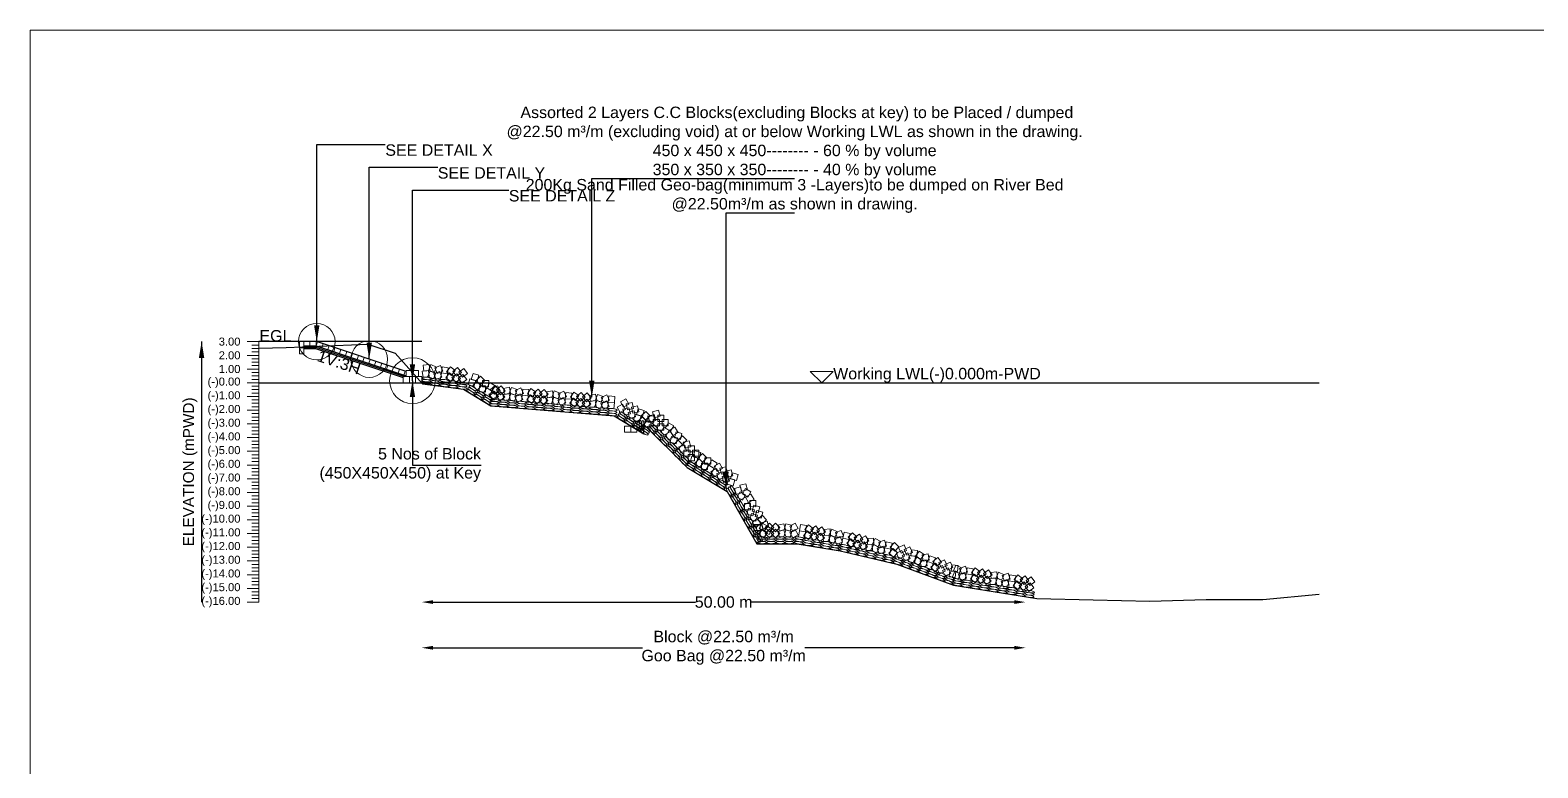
# Model space of a CAD drawing. Header units: inches. Extents: x 89000 to 845017, y -7071 to 0.
# Drawn here: x 505000 to 511595, y -3229 to 0 of the extents above; entities that cross this region are included whole.
import ezdxf

# ---------------------------------------------------------------- set-up
doc = ezdxf.new("R2010")
doc.units = ezdxf.units.IN
doc.header["$LTSCALE"] = 7
doc.header["$MEASUREMENT"] = 0
doc.header["$PDMODE"] = 3
for name, color, linetype, lineweight in [('Cross Section Labels', 7, 'Continuous', 9), ('Existing_Bed_Level for Xsection', 7, 'Continuous', 25), ('Long Section Labels', 7, 'Continuous', 9)]:
    doc.layers.add(name, color=color, linetype=linetype, lineweight=lineweight)
doc.styles.get("Standard").update_dxf_attribs({"font": 'arial.ttf'})
doc.dimstyles.new('Appron Lebeling Style', dxfattribs={"dimtxt": 50, "dimasz": 50, "dimexe": 0.18, "dimexo": 0.0625, "dimgap": 0.09, "dimtad": 0, "dimtih": 1, "dimtoh": 1, "dimdec": 4, "dimzin": 0, "dimdsep": 46, "dimtxsty": 'Standard', "dimcen": 0.09, "dimse1": 1, "dimse2": 1, "dimadec": 0, "dimazin": 0, "dimtfac": 1, "dimtdec": 4, "dimtofl": 0, "dimtmove": 0, "dimatfit": 3, "dimfxl": 1, "dimtolj": 1, "dimtzin": 0, "dimarcsym": 0})
doc.dimstyles.get("Standard").update_dxf_attribs({"dimtxt": 0.18, "dimasz": 0.18, "dimexe": 0.18, "dimexo": 0.0625, "dimgap": 0.09, "dimtad": 0, "dimtih": 1, "dimtoh": 1, "dimdec": 4, "dimzin": 0, "dimdsep": 46, "dimtxsty": 'Standard', "dimcen": 0.09, "dimadec": 0, "dimazin": 0, "dimtfac": 1, "dimtdec": 4, "dimtofl": 0, "dimtmove": 0, "dimatfit": 3, "dimfxl": 1, "dimtolj": 1, "dimtzin": 0, "dimarcsym": 0})

# ---------------------------------------------------------------- blocks, each defined once
blk = doc.blocks.new('*D311')
at = {"layer": 'Cross Section Labels', "color": 0, "lineweight": -2, "transparency": 16777216}
for p, q in [((506762.7, -2503.6), (507911, -2503.6)), ((509304.4, -2503.6), (508156.1, -2503.6))]:
    blk.add_line(p, q, dxfattribs=at)
at = {"layer": 'Cross Section Labels', "color": 0, "transparency": 16777216}
for points in [[(506762.7, -2495.3), (506762.7, -2511.9), (506712.7, -2503.6)], [(509304.4, -2495.3), (509304.4, -2511.9), (509354.4, -2503.6)]]:
    blk.add_solid(points, dxfattribs=at)
at = {"layer": 'Defpoints', "color": 0, "transparency": 16777216}
for p in [(506712.7, -1543.6), (509354.4, -2480.7), (509354.4, -2503.6)]:
    blk.add_point(p, dxfattribs=at)
at = {"layer": 'Cross Section Labels', "color": 0, "transparency": 16777216, "insert": (508033.6, -2503.6), "char_height": 50, "attachment_point": 5}
blk.add_mtext('\\A1;50.00 m', dxfattribs=at)
blk = doc.blocks.new('*D312')
at = {"layer": 'Cross Section Labels', "color": 0, "lineweight": -2, "transparency": 16777216}
for p, q in [((506762.7, -2703.6), (507677.9, -2703.6)), ((509304.4, -2703.6), (508389.2, -2703.6))]:
    blk.add_line(p, q, dxfattribs=at)
at = {"layer": 'Cross Section Labels', "color": 0, "transparency": 16777216}
for points in [[(506762.7, -2695.3), (506762.7, -2711.9), (506712.7, -2703.6)], [(509304.4, -2695.3), (509304.4, -2711.9), (509354.4, -2703.6)]]:
    blk.add_solid(points, dxfattribs=at)
at = {"layer": 'Defpoints', "color": 0, "transparency": 16777216}
for p in [(506712.7, -1543.6), (509354.4, -2480.7), (509354.4, -2703.6)]:
    blk.add_point(p, dxfattribs=at)
at = {"layer": 'Cross Section Labels', "color": 0, "transparency": 16777216, "insert": (508033.6, -2703.6), "char_height": 50, "attachment_point": 5}
blk.add_mtext('\\A1;Block @22.50 m³/m ^JGoo Bag @22.50 m³/m ', dxfattribs=at)

msp = doc.modelspace()

# ---------------------------------------------------------------- linework, layer by layer
at = {"layer": 'Cross Section Labels'}
for points in [[(505000, 0), (515000, 0), (515000, -7071), (505000, -7071)], [(508462.7476, -1543.6), (508512.7476, -1493.6), (508412.7476, -1493.6)]]:
    msp.add_lwpolyline(points, close=True, dxfattribs=at)
for centre, radius in [((506253.7476, -1363.6), 80), ((506483.2476, -1440.1), 80), ((506672.2476, -1534.6), 100)]:
    msp.add_circle(centre, radius, dxfattribs=at)
at = {"layer": 'Existing_Bed_Level for Xsection'}
for points in [[(506712.7476, -1363.6), (506000, -1363.6)], [(506000, -1392.04), (506119.41266, -1389.58), (506477.65392, -1374.46), (506597.06658, -1413.4), (506716.47924, -1547.8), (506895.59997, -1571.8), (507015.01263, -1644.4), (507194.13316, -1659.4), (507555.16586, -1688.2), (507684.76892, -1766.8), (507684.76892, -1726), (507873.42304, -1915), (508049.41648, -2019.4), (508179.29943, -2248), (508355.35209, -2248), (508543.83799, -2279.8), (508791.0886, -2337.4), (509038.3583, -2429.2), (509402.90715, -2488.6), (509650.15645, -2494), (509897.42125, -2500), (510144.69906, -2492.8), (510391.98789, -2492.2), (510639.28614, -2468.8)], [(506645.2476, -1494.1), (506256.5187, -1364.5237), (506253.7476, -1363.6), (506250.8266, -1363.6), (506196.8266, -1363.6)], [(506196.8266, -1381.6), (506250.8266, -1381.6), (506645.2476, -1513.07367)], [(506196.8266, -1387.6), (506249.85293, -1387.6), (506636.85293, -1516.6)], [(506196.8266, -1393.6), (506248.87927, -1393.6), (506631.7476, -1521.22278)], [(506000, -1543.6), (510639.28614, -1543.6)]]:
    msp.add_lwpolyline(points, dxfattribs=at)
at = {"layer": 'Long Section Labels'}
for points in [[(506000, -1363.6), (505950, -1363.6)], [(506000, -1378.6), (505970, -1378.6)], [(506000, -2503.6), (506000, -2443.6), (506000, -2383.6), (506000, -2323.6), (506000, -2263.6), (506000, -2203.6), (506000, -2143.6), (506000, -2083.6), (506000, -2023.6), (506000, -1963.6), (506000, -1903.6), (506000, -1843.6), (506000, -1783.6), (506000, -1723.6), (506000, -1663.6), (506000, -1603.6), (506000, -1543.6), (506000, -1483.6), (506000, -1423.6), (506000, -1363.6)], [(506000, -1423.6), (505950, -1423.6)], [(506000, -1393.6), (505970, -1393.6)], [(506000, -1408.6), (505970, -1408.6)], [(506000, -1438.6), (505970, -1438.6)], [(506000, -1483.6), (505950, -1483.6)], [(506000, -1453.6), (505970, -1453.6)], [(506000, -1468.6), (505970, -1468.6)], [(506000, -1498.6), (505970, -1498.6)], [(506000, -1513.6), (505970, -1513.6)], [(506000, -1543.6), (505950, -1543.6)], [(506000, -1528.6), (505970, -1528.6)], [(506000, -1558.6), (505970, -1558.6)], [(506000, -1573.6), (505970, -1573.6)], [(506000, -1603.6), (505950, -1603.6)], [(506000, -1588.6), (505970, -1588.6)], [(506000, -1618.6), (505970, -1618.6)], [(506000, -1633.6), (505970, -1633.6)], [(506000, -1648.6), (505970, -1648.6)], [(506000, -1663.6), (505950, -1663.6)], [(506000, -1678.6), (505970, -1678.6)], [(506000, -1693.6), (505970, -1693.6)], [(506000, -1708.6), (505970, -1708.6)], [(506000, -1723.6), (505950, -1723.6)], [(506000, -1738.6), (505970, -1738.6)], [(506000, -1753.6), (505970, -1753.6)], [(506000, -1768.6), (505970, -1768.6)], [(506000, -1783.6), (505950, -1783.6)], [(506000, -1843.6), (505950, -1843.6)], [(506000, -1798.6), (505970, -1798.6)], [(506000, -1813.6), (505970, -1813.6)], [(506000, -1828.6), (505970, -1828.6)], [(506000, -1903.6), (505950, -1903.6)], [(506000, -1858.6), (505970, -1858.6)], [(506000, -1873.6), (505970, -1873.6)], [(506000, -1888.6), (505970, -1888.6)], [(506000, -1963.6), (505950, -1963.6)], [(506000, -1918.6), (505970, -1918.6)], [(506000, -1933.6), (505970, -1933.6)], [(506000, -1948.6), (505970, -1948.6)], [(506000, -2023.6), (505950, -2023.6)], [(506000, -1978.6), (505970, -1978.6)], [(506000, -1993.6), (505970, -1993.6)], [(506000, -2008.6), (505970, -2008.6)], [(506000, -2038.6), (505970, -2038.6)], [(506000, -2083.6), (505950, -2083.6)], [(506000, -2053.6), (505970, -2053.6)], [(506000, -2068.6), (505970, -2068.6)], [(506000, -2098.6), (505970, -2098.6)], [(506000, -2143.6), (505950, -2143.6)], [(506000, -2113.6), (505970, -2113.6)], [(506000, -2128.6), (505970, -2128.6)], [(506000, -2158.6), (505970, -2158.6)], [(506000, -2173.6), (505970, -2173.6)], [(506000, -2203.6), (505950, -2203.6)], [(506000, -2188.6), (505970, -2188.6)], [(506000, -2218.6), (505970, -2218.6)], [(506000, -2233.6), (505970, -2233.6)], [(506000, -2263.6), (505950, -2263.6)], [(506000, -2248.6), (505970, -2248.6)], [(506000, -2278.6), (505970, -2278.6)], [(506000, -2293.6), (505970, -2293.6)], [(506000, -2323.6), (505950, -2323.6)], [(506000, -2308.6), (505970, -2308.6)], [(506000, -2338.6), (505970, -2338.6)], [(506000, -2353.6), (505970, -2353.6)], [(506000, -2368.6), (505970, -2368.6)], [(506000, -2383.6), (505950, -2383.6)], [(506000, -2398.6), (505970, -2398.6)], [(506000, -2413.6), (505970, -2413.6)], [(506000, -2428.6), (505970, -2428.6)], [(506000, -2443.6), (505950, -2443.6)], [(506000, -2503.6), (505950, -2503.6)], [(506000, -2458.6), (505970, -2458.6)], [(506000, -2473.6), (505970, -2473.6)], [(506000, -2488.6), (505970, -2488.6)]]:
    msp.add_lwpolyline(points, dxfattribs=at)
for points in [[(506196.8266, -1363.6), (506178.8266, -1363.6), (506178.8266, -1390.6), (506196.8266, -1390.6)], [(506223.8266, -1363.6), (506196.8266, -1363.6), (506196.8266, -1381.6), (506223.8266, -1381.6)], [(506250.8266, -1363.6), (506223.8266, -1363.6), (506223.8266, -1381.6), (506250.8266, -1381.6)], [(506282.13315, -1373.06185), (506256.5187, -1364.5237), (506250.8266, -1381.6), (506276.44105, -1390.13815)], [(506307.7476, -1381.6), (506282.13315, -1373.06185), (506276.44105, -1390.13815), (506302.0555, -1398.6763)], [(506333.36205, -1390.13815), (506307.7476, -1381.6), (506302.0555, -1398.6763), (506327.66995, -1407.21445)], [(506196.8266, -1390.6), (506178.8266, -1390.6), (506178.8266, -1417.6), (506196.8266, -1417.6)], [(506358.9765, -1398.6763), (506333.36205, -1390.13815), (506327.66995, -1407.21445), (506353.2844, -1415.7526)], [(506384.59095, -1407.21445), (506358.9765, -1398.6763), (506353.2844, -1415.7526), (506378.89885, -1424.29075)], [(506410.20539, -1415.7526), (506384.59095, -1407.21445), (506378.89885, -1424.29075), (506404.51329, -1432.8289)], [(506435.81984, -1424.29075), (506410.20539, -1415.7526), (506404.51329, -1432.8289), (506430.12774, -1441.36705)], [(506461.43429, -1432.8289), (506435.81984, -1424.29075), (506430.12774, -1441.36705), (506455.74219, -1449.9052)], [(506487.04874, -1441.36705), (506461.43429, -1432.8289), (506455.74219, -1449.9052), (506481.35664, -1458.44335)], [(506512.66319, -1449.9052), (506487.04874, -1441.36705), (506481.35664, -1458.44335), (506506.97109, -1466.9815)], [(506538.27764, -1458.44335), (506512.66319, -1449.9052), (506506.97109, -1466.9815), (506532.58554, -1475.51965)], [(506563.89209, -1466.9815), (506538.27764, -1458.44335), (506532.58554, -1475.51965), (506558.19999, -1484.0578)], [(506589.50654, -1475.51965), (506563.89209, -1466.9815), (506558.19999, -1484.0578), (506583.81444, -1492.59595)], [(506615.12099, -1484.0578), (506589.50654, -1475.51965), (506583.81444, -1492.59595), (506609.42889, -1501.1341)], [(506640.73544, -1492.59595), (506615.12099, -1484.0578), (506609.42889, -1501.1341), (506635.04334, -1509.67225)], [(506658.7476, -1516.6), (506631.7476, -1516.6), (506631.7476, -1543.6), (506658.7476, -1543.6)], [(506672.2476, -1489.6), (506645.2476, -1489.6), (506645.2476, -1516.6), (506672.2476, -1516.6)], [(506685.7476, -1516.6), (506658.7476, -1516.6), (506658.7476, -1543.6), (506685.7476, -1543.6)], [(506699.2476, -1489.6), (506672.2476, -1489.6), (506672.2476, -1516.6), (506699.2476, -1516.6)], [(506712.7476, -1516.6), (506685.7476, -1516.6), (506685.7476, -1543.6), (506712.7476, -1543.6)], [(506741.80177, -1490.01507), (506715.02544, -1493.48321), (506718.49357, -1520.25954), (506745.26991, -1516.7914)], [(506745.3874, -1463.25422), (506718.61106, -1466.72236), (506722.0792, -1493.49869), (506748.85554, -1490.03055)], [(506774.5653, -1501.46083), (506749.64642, -1491.06616), (506739.25175, -1515.98504), (506764.17063, -1526.37971)], [(506778.15093, -1474.69997), (506753.23205, -1464.3053), (506742.83738, -1489.22419), (506767.75626, -1499.61886)], [(506791.02653, -1494.69118), (506766.05199, -1504.95141), (506776.31222, -1529.92595), (506801.28676, -1519.66572)], [(506794.61216, -1467.93033), (506769.63762, -1478.19055), (506779.89785, -1503.1651), (506804.87239, -1492.90487)], [(506825.60347, -1504.30658), (506798.84262, -1500.72095), (506795.25699, -1527.48181), (506822.01784, -1531.06743)], [(506829.1891, -1477.54573), (506802.42825, -1473.9601), (506798.84262, -1500.72095), (506825.60347, -1504.30658)], [(506856.12383, -1517.01994), (506834.7312, -1500.54707), (506818.25833, -1521.93971), (506839.65097, -1538.41257)], [(506859.70946, -1490.25909), (506838.31683, -1473.78622), (506821.84396, -1495.17885), (506843.2366, -1511.65172)], [(506866.49489, -1504.14368), (506845.03017, -1520.52249), (506861.40898, -1541.98722), (506882.87371, -1525.60841)], [(506870.08052, -1477.38283), (506848.6158, -1493.76164), (506864.99461, -1515.22637), (506886.45934, -1498.84756)], [(506909.63658, -1529.17897), (506893.24068, -1507.72729), (506871.789, -1524.12319), (506888.1849, -1545.57487)], [(506913.22221, -1502.41812), (506896.82631, -1480.96644), (506875.37463, -1497.36234), (506891.77053, -1518.81402)], [(506963.08909, -1510.27016), (506937.17264, -1502.698), (506929.60048, -1528.61445), (506955.51693, -1536.18661)], [(506988.50241, -1533.90525), (506969.85202, -1514.38186), (506950.32862, -1533.03225), (506968.97901, -1552.55564)], [(506949.06264, -1533.34089), (506923.14619, -1525.76873), (506915.57403, -1551.68518), (506941.49048, -1559.25734)], [(506974.47596, -1556.97599), (506955.82557, -1537.45259), (506936.30218, -1556.10298), (506954.95257, -1575.62638)], [(506992.27018, -1557.38361), (506965.27748, -1556.75556), (506964.64943, -1583.74825), (506991.64212, -1584.3763)], [(507006.29663, -1534.31288), (506979.30393, -1533.68482), (506978.67588, -1560.67752), (507005.66857, -1561.30557)], [(507020.07913, -1580.07023), (506997.00839, -1566.04379), (506982.98195, -1589.11452), (507006.05268, -1603.14097)], [(507034.10558, -1556.9995), (507011.03484, -1542.97305), (506997.00839, -1566.04379), (507020.07913, -1580.07023)], [(507042.9291, -1603.96585), (507029.9483, -1580.291), (507006.27345, -1593.27179), (507019.25424, -1616.94665)], [(507031.66379, -1582.38134), (507011.03833, -1599.80519), (507028.46219, -1620.43065), (507049.08764, -1603.00679)], [(507033.91695, -1555.47552), (507013.29149, -1572.89937), (507030.71535, -1593.52482), (507051.3408, -1576.10097)], [(507056.95555, -1580.89512), (507043.97475, -1557.22026), (507020.29989, -1570.20106), (507033.28069, -1593.87592)], [(507078.24789, -1578.33898), (507060.80762, -1557.72741), (507040.19605, -1575.16768), (507057.63632, -1595.77925)], [(507097.01706, -1563.32454), (507070.44584, -1568.11722), (507075.23852, -1594.68845), (507101.80975, -1589.89576)], [(507130.30824, -1573.13025), (507104.90421, -1563.98502), (507095.75899, -1589.38906), (507121.16302, -1598.53428)], [(507146.41324, -1565.55202), (507121.97865, -1577.03901), (507133.46564, -1601.4736), (507157.90022, -1589.98661)], [(507181.42475, -1573.43964), (507154.51893, -1571.18648), (507152.26577, -1598.0923), (507179.17159, -1600.34546)], [(507212.53843, -1584.62271), (507190.35466, -1569.23179), (507174.96374, -1591.41555), (507197.1475, -1606.80648)], [(507221.90973, -1571.13738), (507201.35317, -1588.64246), (507218.85825, -1609.19902), (507239.41481, -1591.69393)], [(507266.33052, -1593.82578), (507248.80907, -1573.28317), (507228.26646, -1590.80462), (507245.78791, -1611.34723)], [(507285.04032, -1578.73741), (507258.4882, -1583.63488), (507263.38567, -1610.18699), (507289.93779, -1605.28952)], [(507318.36992, -1588.41171), (507292.93001, -1579.36678), (507283.88507, -1604.80669), (507309.32499, -1613.85162)], [(507334.44489, -1580.77002), (507310.05581, -1592.35331), (507321.6391, -1616.74239), (507346.02818, -1605.1591)], [(507075.99473, -1605.2448), (507058.55446, -1584.63323), (507037.94289, -1602.0735), (507055.38316, -1622.68508)], [(507094.7639, -1590.23036), (507068.19267, -1595.02304), (507072.98536, -1621.59427), (507099.55659, -1616.80159)], [(507128.05508, -1600.03607), (507102.65105, -1590.89085), (507093.50583, -1616.29488), (507118.90986, -1625.4401)], [(507144.16008, -1592.45785), (507119.72549, -1603.94483), (507131.21247, -1628.37942), (507155.64706, -1616.89243)], [(507179.17159, -1600.34546), (507152.26577, -1598.0923), (507150.01261, -1624.99813), (507176.91843, -1627.25129)], [(507210.28526, -1611.52854), (507188.1015, -1596.13761), (507172.71057, -1618.32138), (507194.89434, -1633.7123)], [(507219.76273, -1598.05188), (507199.20617, -1615.55696), (507216.71125, -1636.11352), (507237.26781, -1618.60844)], [(507264.18352, -1620.74028), (507246.66207, -1600.19767), (507226.11946, -1617.71912), (507243.64091, -1638.26173)], [(507282.89332, -1605.65191), (507256.3412, -1610.54938), (507261.23867, -1637.10149), (507287.79078, -1632.20402)], [(507316.22292, -1615.32621), (507290.783, -1606.28128), (507281.73807, -1631.72119), (507307.17798, -1640.76613)], [(507332.29789, -1607.68452), (507307.90881, -1619.26781), (507319.4921, -1643.65689), (507343.88118, -1632.0736)], [(507367.34025, -1615.43396), (507340.42575, -1613.28695), (507338.27875, -1640.20146), (507365.19325, -1642.34846)], [(507369.48725, -1588.51945), (507342.57275, -1586.37245), (507340.42575, -1613.28695), (507367.34025, -1615.43396)], [(507398.4978, -1626.4942), (507376.25349, -1611.19091), (507360.9502, -1633.43521), (507383.19451, -1648.73851)], [(507400.6448, -1599.5797), (507378.40049, -1584.2764), (507363.0972, -1606.52071), (507385.34151, -1621.82401)], [(507408.16424, -1613.08089), (507387.60768, -1630.58597), (507405.11276, -1651.14253), (507425.66932, -1633.63744)], [(507410.31124, -1586.16639), (507389.75468, -1603.67147), (507407.25976, -1624.22803), (507427.81632, -1606.72294)], [(507452.58503, -1635.76929), (507435.06358, -1615.22668), (507414.52097, -1632.74813), (507432.04242, -1653.29074)], [(507454.73203, -1608.85479), (507437.21058, -1588.31218), (507416.66797, -1605.83363), (507434.18942, -1626.37624)], [(507471.29483, -1620.68092), (507444.74271, -1625.57839), (507449.64018, -1652.1305), (507476.19229, -1647.23303)], [(507473.44183, -1593.76642), (507446.88971, -1598.66389), (507451.78718, -1625.216), (507478.3393, -1620.31853)], [(507504.62443, -1630.35522), (507479.18451, -1621.31029), (507470.13958, -1646.7502), (507495.57949, -1655.79513)], [(507506.77143, -1603.44072), (507481.33152, -1594.39579), (507472.28658, -1619.8357), (507497.7265, -1628.88063)], [(507520.6994, -1622.71353), (507496.31032, -1634.29682), (507507.89361, -1658.6859), (507532.28269, -1647.10261)], [(507522.8464, -1595.79902), (507498.45732, -1607.38232), (507510.04061, -1631.7714), (507534.42969, -1620.18811)], [(507555.74176, -1630.46296), (507528.82726, -1628.31596), (507526.68026, -1655.23046), (507553.59476, -1657.37747)], [(507557.88876, -1603.54846), (507530.97426, -1601.40146), (507528.82726, -1628.31596), (507555.74176, -1630.46296)], [(507604.47619, -1660.73682), (507591.4693, -1637.07628), (507567.80877, -1650.08317), (507580.81565, -1673.7437)], [(507618.4772, -1637.65064), (507605.47031, -1613.9901), (507581.80978, -1626.99698), (507594.81666, -1650.65752)], [(507633.13637, -1630.00437), (507606.90922, -1636.41811), (507613.32296, -1662.64527), (507639.55012, -1656.23153)], [(507662.64418, -1670.21954), (507656.20956, -1643.99749), (507629.98751, -1650.43212), (507636.42214, -1676.65417)], [(507619.13536, -1653.09055), (507592.90821, -1659.50429), (507599.32195, -1685.73145), (507625.54911, -1679.31771)], [(507648.64317, -1693.30572), (507642.20855, -1667.08368), (507615.9865, -1673.5183), (507622.42113, -1699.74035)], [(507672.1352, -1688.22243), (507646.21042, -1680.67883), (507638.66683, -1706.60361), (507664.59161, -1714.14721)], [(507686.13621, -1665.13625), (507660.21143, -1657.59265), (507652.66784, -1683.51743), (507678.59262, -1691.06103)], [(507697.57456, -1711.82949), (507678.90266, -1692.32667), (507659.39984, -1710.99857), (507678.07173, -1730.50139)], [(507711.57557, -1688.74331), (507692.90367, -1669.24049), (507673.40085, -1687.91239), (507692.07274, -1707.41521)], [(507715.36922, -1712.21751), (507688.37585, -1711.6192), (507687.77754, -1738.61257), (507714.77091, -1739.21088)], [(507729.37023, -1689.13133), (507702.37685, -1688.53302), (507701.77855, -1715.52639), (507728.77192, -1716.1247)], [(507736.82705, -1708.7194), (507729.84721, -1682.63719), (507703.76499, -1689.61703), (507710.74484, -1715.69925)], [(507755.93641, -1689.64501), (507748.95657, -1663.5628), (507722.87435, -1670.54264), (507729.8542, -1696.62486)], [(507752.88814, -1704.79533), (507725.88816, -1704.75985), (507725.85268, -1731.75983), (507752.85266, -1731.79531)], [(507771.9975, -1685.72094), (507744.99752, -1685.68546), (507744.96204, -1712.68544), (507771.96202, -1712.72092)], [(507791.04717, -1731.81954), (507791.06115, -1704.81954), (507764.06115, -1704.80556), (507764.04717, -1731.80556)], [(507600.16892, -1733.39187), (507600.16892, -1760.39187), (507627.16892, -1760.39187), (507627.16892, -1733.39187)], [(507627.16892, -1733.39187), (507627.16892, -1760.39187), (507654.16892, -1760.39187), (507654.16892, -1733.39187)], [(507771.93781, -1750.89393), (507771.95179, -1723.89393), (507744.95179, -1723.87995), (507744.93781, -1750.87995)], [(507795.96406, -1751.56815), (507772.59104, -1738.05143), (507759.07432, -1761.42445), (507782.44734, -1774.94117)], [(507815.02939, -1780.56759), (507801.55551, -1757.16985), (507778.15776, -1770.64373), (507791.63165, -1794.04148)], [(507815.07342, -1732.49376), (507791.7004, -1718.97704), (507778.18368, -1742.35006), (507801.5567, -1755.86678)], [(507834.13875, -1761.4932), (507820.66487, -1738.09546), (507797.26712, -1751.56934), (507810.74101, -1774.96709)], [(507832.21646, -1785.19414), (507806.14708, -1778.16653), (507799.11947, -1804.23591), (507825.18885, -1811.26352)], [(507851.32582, -1766.11975), (507825.25644, -1759.09214), (507818.22883, -1785.16152), (507844.29821, -1792.18913)], [(507872.94359, -1794.76748), (507853.8692, -1775.65812), (507834.75984, -1794.73251), (507853.83423, -1813.84187)], [(507853.83423, -1813.84187), (507834.75984, -1794.73251), (507815.65048, -1813.8069), (507834.72487, -1832.91626)], [(507870.34777, -1842.48493), (507863.36793, -1816.40272), (507837.28572, -1823.38256), (507844.26556, -1849.46477)], [(507889.45713, -1823.41054), (507882.47729, -1797.32833), (507856.39508, -1804.30817), (507863.37492, -1830.39038)], [(507886.40886, -1838.56086), (507859.40889, -1838.52538), (507859.37341, -1865.52535), (507886.37338, -1865.56083)], [(507905.51822, -1819.48647), (507878.51825, -1819.45099), (507878.48277, -1846.45097), (507905.48274, -1846.48644)], [(507924.56789, -1865.58507), (507924.58187, -1838.58507), (507897.58188, -1838.57109), (507897.5679, -1865.57109)], [(507934.13891, -1849.12181), (507908.14178, -1841.83144), (507900.85141, -1867.82856), (507926.84854, -1875.11894)], [(507905.45853, -1884.65945), (507905.47251, -1857.65946), (507878.47251, -1857.64548), (507878.45854, -1884.64548)], [(507920.36374, -1872.34346), (507894.36662, -1865.05308), (507887.07624, -1891.05021), (507913.07337, -1898.34058)], [(507946.03214, -1895.70127), (507927.17091, -1876.38149), (507907.85113, -1895.24273), (507926.71236, -1914.56251)], [(507959.80731, -1872.47963), (507940.94608, -1853.15985), (507921.6263, -1872.02108), (507940.48753, -1891.34086)], [(507963.82973, -1895.9157), (507936.83181, -1895.58071), (507936.49682, -1922.57864), (507963.49474, -1922.91363)], [(507977.6049, -1872.69406), (507950.60698, -1872.35907), (507950.27199, -1899.35699), (507977.26991, -1899.69198)], [(507991.88333, -1918.2991), (507968.66168, -1904.52393), (507954.88651, -1927.74558), (507978.10816, -1941.52075)], [(508005.6585, -1895.07746), (507982.43685, -1881.30229), (507968.66168, -1904.52393), (507991.88333, -1918.2991)], [(508028.76653, -1918.72362), (508015.52949, -1895.19107), (507991.99694, -1908.42811), (508005.23398, -1931.96066)], [(508043.35043, -1910.93473), (508017.18707, -1917.60398), (508023.85632, -1943.76734), (508050.01968, -1937.09809)], [(508014.99136, -1941.94526), (508001.75432, -1918.41272), (507978.22177, -1931.64976), (507991.45881, -1955.1823)], [(508029.57526, -1934.15638), (508003.4119, -1940.82563), (508010.08115, -1966.98898), (508036.24451, -1960.31973)], [(508059.47391, -1974.08182), (508052.78383, -1947.92379), (508026.62579, -1954.61387), (508033.31587, -1980.77191)], [(508073.24908, -1950.86018), (508066.559, -1924.70215), (508040.40096, -1931.39223), (508047.09104, -1957.55026)], [(508082.91524, -1968.76964), (508056.91812, -1961.47927), (508049.62774, -1987.47639), (508075.62487, -1994.76677)], [(508096.69041, -1945.548), (508070.69329, -1938.25763), (508063.40291, -1964.25475), (508089.40004, -1971.54512)], [(508114.32143, -2025.04731), (508107.51906, -1998.91825), (508081.39, -2005.72062), (508088.19237, -2031.84968)], [(508129.67165, -2034.0568), (508106.39106, -2020.38149), (508092.71575, -2043.66208), (508115.99635, -2057.33739)], [(508137.79691, -2011.70932), (508130.99454, -1985.58026), (508104.86548, -1992.38263), (508111.66785, -2018.51169)], [(508142.93843, -2067.40366), (508129.60044, -2043.92819), (508106.12496, -2057.26618), (508119.46295, -2080.74165)], [(508153.14713, -2020.71881), (508129.86654, -2007.0435), (508116.19123, -2030.32409), (508139.47182, -2043.9994)], [(508166.4139, -2054.06567), (508153.07592, -2030.5902), (508129.60044, -2043.92819), (508142.93843, -2067.40366)], [(508151.28415, -2099.39539), (508151.45468, -2072.39593), (508124.45522, -2072.2254), (508124.28468, -2099.22486)], [(508167.81109, -2099.8611), (508141.7829, -2092.68245), (508134.60425, -2118.71065), (508160.63244, -2125.8893)], [(508174.75962, -2086.05741), (508174.93016, -2059.05794), (508147.9307, -2058.88741), (508147.76016, -2085.88687)], [(508191.28657, -2086.52311), (508165.25838, -2079.34446), (508158.07973, -2105.37266), (508184.10792, -2112.55131)], [(508197.45913, -2136.01928), (508204.61705, -2109.98537), (508178.58315, -2102.82745), (508171.42523, -2128.86135)], [(508173.98365, -2149.35726), (508181.14157, -2123.32336), (508155.10767, -2116.16544), (508147.94975, -2142.19934)], [(508196.9751, -2156.36502), (508178.01184, -2137.14538), (508158.7922, -2156.10864), (508177.75546, -2175.32828)], [(508193.31543, -2163.4), (508166.31543, -2163.4), (508166.31543, -2190.4), (508193.31543, -2190.4)], [(508207.68735, -2189.37565), (508200.88499, -2163.24659), (508174.75593, -2170.04896), (508181.55829, -2196.17802)], [(508220.45058, -2143.02703), (508201.48732, -2123.80739), (508182.26767, -2142.77065), (508201.23094, -2161.99029)], [(508225.25382, -2171.94762), (508201.86305, -2158.46162), (508188.37705, -2181.85238), (508211.76782, -2195.33838)], [(508231.16283, -2176.03767), (508224.36046, -2149.9086), (508198.2314, -2156.71097), (508205.03377, -2182.84003)], [(508246.51306, -2185.04715), (508223.23246, -2171.37185), (508209.55716, -2194.65244), (508232.83775, -2208.32775)], [(508233.82304, -2157.80812), (508214.72355, -2176.8924), (508233.80783, -2195.99188), (508252.90732, -2176.9076)], [(508279.90732, -2176.8924), (508260.80783, -2157.80812), (508241.72355, -2176.9076), (508260.82304, -2195.99188)], [(508297.35806, -2160.36403), (508271.27946, -2167.35738), (508278.27281, -2193.43597), (508304.35141, -2186.44262)], [(508331.35141, -2167.35738), (508305.27281, -2160.36403), (508298.27946, -2186.44262), (508324.35806, -2193.43597)], [(508346.76782, -2158.46162), (508323.37705, -2171.94762), (508336.86305, -2195.33838), (508360.25382, -2181.85238)], [(508396.01391, -2169.06459), (508369.39016, -2164.57282), (508364.89839, -2191.19657), (508391.52214, -2195.68834)], [(508426.08522, -2182.80642), (508405.26397, -2165.61702), (508388.07457, -2186.43828), (508408.89582, -2203.62768)], [(508436.8873, -2170.28955), (508414.87908, -2185.93046), (508430.51999, -2207.93869), (508452.52821, -2192.29778)], [(508479.15449, -2196.77455), (508463.49606, -2174.77879), (508441.5003, -2190.43722), (508457.15873, -2212.43299)], [(508193.31543, -2190.4), (508166.31543, -2190.4), (508166.31543, -2217.4), (508193.31543, -2217.4)], [(508223.03758, -2198.38514), (508199.75699, -2184.70983), (508186.08168, -2207.99043), (508209.36227, -2221.66573)], [(508225.25382, -2198.94762), (508201.86305, -2185.46162), (508188.37705, -2208.85238), (508211.76782, -2222.33838)], [(508233.82304, -2184.80812), (508214.72355, -2203.8924), (508233.80783, -2222.99188), (508252.90732, -2203.9076)], [(508279.90732, -2203.8924), (508260.80783, -2184.80812), (508241.72355, -2203.9076), (508260.82304, -2222.99188)], [(508297.35806, -2187.36403), (508271.27946, -2194.35738), (508278.27281, -2220.43597), (508304.35141, -2213.44262)], [(508331.35141, -2194.35738), (508305.27281, -2187.36403), (508298.27946, -2213.44262), (508324.35806, -2220.43597)], [(508346.76782, -2185.46162), (508323.37705, -2198.94762), (508336.86305, -2222.33838), (508360.25382, -2208.85238)], [(508391.52214, -2195.68834), (508364.89839, -2191.19657), (508360.40662, -2217.82032), (508387.03037, -2222.31209)], [(508421.59345, -2209.43017), (508400.7722, -2192.24077), (508383.5828, -2213.06203), (508404.40405, -2230.25142)], [(508432.39553, -2196.9133), (508410.38731, -2212.55421), (508426.02822, -2234.56244), (508448.03644, -2218.92152)], [(508474.66272, -2223.3983), (508459.00429, -2201.40254), (508437.00853, -2217.06097), (508452.66696, -2239.05673)], [(508494.61997, -2210.0034), (508467.74136, -2212.56081), (508470.29877, -2239.43942), (508497.17738, -2236.88201)], [(508499.11174, -2183.37965), (508472.23313, -2185.93706), (508474.79054, -2212.81567), (508501.66915, -2210.25826)], [(508526.97619, -2222.55449), (508502.42443, -2211.32011), (508491.19006, -2235.87187), (508515.74181, -2247.10624)], [(508531.46796, -2195.93074), (508506.9162, -2184.69636), (508495.68182, -2209.24812), (508520.23358, -2220.48249)], [(508543.65769, -2216.3474), (508518.34932, -2225.75413), (508527.75606, -2251.0625), (508553.06442, -2241.65576)], [(508548.14945, -2189.72365), (508522.84109, -2199.13038), (508532.24783, -2224.43875), (508557.55619, -2215.03201)], [(508581.07328, -2229.33204), (508554.77741, -2223.2061), (508548.65147, -2249.50198), (508574.94734, -2255.62792)], [(508587.19922, -2203.03617), (508560.90335, -2196.91023), (508554.77741, -2223.2061), (508581.07328, -2229.33204)], [(508610.23941, -2244.90314), (508590.51844, -2226.46179), (508572.07709, -2246.18276), (508591.79806, -2264.62411)], [(508616.36534, -2218.60727), (508596.64438, -2200.16592), (508578.20303, -2219.88689), (508597.92399, -2238.32824)], [(508621.79321, -2233.07663), (508598.86185, -2247.32979), (508613.11502, -2270.26115), (508636.04638, -2256.00799)], [(508627.91915, -2206.78075), (508604.98779, -2221.03392), (508619.24096, -2243.96528), (508642.17232, -2229.71211)], [(508662.3457, -2262.11912), (508648.07428, -2239.19912), (508625.15428, -2253.47054), (508639.4257, -2276.39054)], [(508668.47164, -2235.82325), (508654.20022, -2212.90324), (508631.28022, -2227.17467), (508645.55164, -2250.09467)], [(508689.21735, -2223.68526), (508662.23216, -2224.57934), (508663.12625, -2251.56453), (508690.11144, -2250.67045)], [(508720.7375, -2238.20886), (508696.9257, -2225.48101), (508684.19785, -2249.29281), (508708.00964, -2262.02066)], [(508737.7702, -2233.04287), (508711.92964, -2240.87012), (508719.75689, -2266.71067), (508745.59744, -2258.88343)], [(508771.27032, -2245.91775), (508744.97445, -2239.79181), (508738.84851, -2266.08768), (508765.14438, -2272.21362)], [(508683.09142, -2249.98113), (508656.10622, -2250.87521), (508657.00031, -2277.86041), (508683.9855, -2276.96632)], [(508714.61156, -2264.50473), (508690.79976, -2251.77688), (508678.07191, -2275.58868), (508701.88371, -2288.31653)], [(508731.64426, -2259.33875), (508705.8037, -2267.16599), (508713.63095, -2293.00655), (508739.4715, -2285.1793)], [(508765.14438, -2272.21362), (508738.84851, -2266.08768), (508732.72257, -2292.38355), (508759.01844, -2298.50949)], [(508794.31051, -2287.78472), (508774.58954, -2269.34337), (508756.14819, -2289.06433), (508775.86916, -2307.50568)], [(508800.43645, -2261.48884), (508780.71548, -2243.04749), (508762.27413, -2262.76846), (508781.9951, -2281.20981)], [(508813.50402, -2278.31561), (508788.95651, -2289.55927), (508800.20017, -2314.10678), (508824.74768, -2302.86312)], [(508822.90119, -2253.00369), (508798.35368, -2264.24735), (508809.59734, -2288.79486), (508834.14485, -2277.5512)], [(508850.06489, -2312.24603), (508838.80169, -2287.70748), (508814.26314, -2298.97069), (508825.52634, -2323.50923)], [(508859.46206, -2286.93411), (508848.19885, -2262.39556), (508823.66031, -2273.65877), (508834.92351, -2298.19731)], [(508872.17717, -2302.82465), (508845.29506, -2300.30429), (508842.7747, -2327.18639), (508869.65681, -2329.70676)], [(508881.57434, -2277.51273), (508854.69223, -2274.99237), (508852.17187, -2301.87447), (508879.05397, -2304.39484)], [(508901.61122, -2321.21191), (508879.59708, -2305.57933), (508863.96449, -2327.59346), (508885.97863, -2343.22605)], [(508911.00838, -2295.89999), (508888.99425, -2280.26741), (508873.36166, -2302.28154), (508895.3758, -2317.91413)], [(508928.55705, -2292.92599), (508901.935, -2297.42783), (508906.43684, -2324.04988), (508933.05888, -2319.54804)], [(508960.1634, -2309.92772), (508934.85148, -2300.53056), (508925.45432, -2325.84248), (508950.76624, -2335.23964)], [(508987.13001, -2329.05686), (508969.89538, -2308.27303), (508949.11155, -2325.50767), (508966.34618, -2346.29149)], [(508919.15988, -2318.23791), (508892.53783, -2322.73975), (508897.03967, -2349.3618), (508923.66172, -2344.85996)], [(508950.76624, -2335.23964), (508925.45432, -2325.84248), (508916.05715, -2351.1544), (508941.36907, -2360.55156)], [(508977.73285, -2354.36878), (508960.49821, -2333.58495), (508939.71439, -2350.81959), (508956.94902, -2371.60341)], [(508990.68746, -2344.09577), (508966.13995, -2355.33942), (508977.38361, -2379.88693), (509001.93112, -2368.64327)], [(509000.08463, -2318.78385), (508975.53712, -2330.0275), (508986.78078, -2354.57501), (509011.32828, -2343.33135)], [(509027.24833, -2378.02619), (509015.98513, -2353.48764), (508991.44658, -2364.75084), (509002.70978, -2389.28939)], [(509036.6455, -2352.71427), (509025.38229, -2328.17572), (509000.84375, -2339.43892), (509012.10695, -2363.97747)], [(509049.36061, -2368.60481), (509022.4785, -2366.08444), (509019.95814, -2392.96655), (509046.84025, -2395.48692)], [(509058.75778, -2343.29289), (509031.87567, -2340.77252), (509029.3553, -2367.65463), (509056.23741, -2370.175)], [(509069.90094, -2379.98953), (509045.28647, -2368.89325), (509034.19018, -2393.50773), (509058.80466, -2404.60401)], [(509074.24309, -2353.34097), (509049.62861, -2342.24469), (509038.53233, -2366.85917), (509063.1468, -2377.95545)], [(509086.54731, -2373.68884), (509061.29218, -2383.23759), (509070.84093, -2408.49271), (509096.09606, -2398.94396)], [(509090.88946, -2347.04028), (509065.63433, -2356.58903), (509075.18308, -2381.84415), (509100.43821, -2372.2954)], [(509125.18018, -2357.63116), (509098.53162, -2353.28901), (509094.18948, -2379.93757), (509120.83804, -2384.27972)], [(509155.32821, -2371.20385), (509134.41073, -2354.13168), (509117.33856, -2375.04917), (509138.25605, -2392.12133)], [(509166.05981, -2358.6265), (509144.1398, -2374.39079), (509159.90409, -2396.31081), (509181.8241, -2380.54652)], [(509208.47511, -2384.87366), (509192.69337, -2362.9662), (509170.78591, -2378.74794), (509186.56765, -2400.6554)], [(509228.3568, -2371.36686), (509201.49298, -2374.07521), (509204.20134, -2400.93903), (509231.06516, -2398.23068)], [(509260.78301, -2383.736), (509236.16853, -2372.63971), (509225.07225, -2397.25419), (509249.68673, -2408.35048)], [(509120.83804, -2384.27972), (509094.18948, -2379.93757), (509089.84733, -2406.58613), (509116.49589, -2410.92828)], [(509150.98607, -2397.85241), (509130.06858, -2380.78024), (509112.99642, -2401.69773), (509133.9139, -2418.76989)], [(509161.71767, -2385.27506), (509139.79765, -2401.03935), (509155.56194, -2422.95937), (509177.48196, -2407.19508)], [(509204.13296, -2411.52222), (509188.35122, -2389.61476), (509166.44376, -2405.3965), (509182.2255, -2427.30396)], [(509224.01466, -2398.01542), (509197.15084, -2400.72377), (509199.85919, -2427.58759), (509226.72301, -2424.87924)], [(509256.44086, -2410.38456), (509231.82639, -2399.28827), (509220.7301, -2423.90275), (509245.34458, -2434.99904)], [(509273.08723, -2404.08386), (509247.83211, -2413.63261), (509257.38086, -2438.88774), (509282.63598, -2429.33899)], [(509277.42938, -2377.4353), (509252.17425, -2386.98405), (509261.723, -2412.23918), (509286.97813, -2402.69043)], [(509307.37796, -2414.67474), (509280.7294, -2410.33259), (509276.38725, -2436.98115), (509303.03581, -2441.3233)], [(509311.7201, -2388.02618), (509285.07154, -2383.68403), (509280.7294, -2410.33259), (509307.37796, -2414.67474)], [(509337.52599, -2428.24744), (509316.60851, -2411.17527), (509299.53634, -2432.09275), (509320.45382, -2449.16492)], [(509341.86814, -2401.59888), (509320.95065, -2384.52671), (509303.87849, -2405.44419), (509324.79597, -2422.51636)], [(509348.25759, -2415.67009), (509326.33757, -2431.43438), (509342.10186, -2453.35439), (509364.02188, -2437.5901)], [(509352.59973, -2389.02153), (509330.67972, -2404.78582), (509346.44401, -2426.70583), (509368.36402, -2410.94154)], [(509390.67288, -2441.91725), (509374.89114, -2420.00979), (509352.98369, -2435.79153), (509368.76543, -2457.69899)], [(509395.01503, -2415.26868), (509379.23329, -2393.36123), (509357.32583, -2409.14297), (509373.10757, -2431.05043)]]:
    msp.add_lwpolyline(points, close=True, dxfattribs=at)
for centre, major_axis in [((506731.37914, -1544.65083), (19.79114, -2.65177)), ((506732.73371, -1534.54117), (19.79114, -2.65177)), ((506734.08828, -1524.43152), (19.79114, -2.65177)), ((506770.96142, -1549.95437), (19.79114, -2.65177)), ((506772.31599, -1539.84472), (19.79114, -2.65177)), ((506773.67056, -1529.73506), (19.79114, -2.65177)), ((506810.54369, -1555.25792), (19.79114, -2.65177)), ((506811.89826, -1545.14826), (19.79114, -2.65177)), ((506813.25283, -1535.03861), (19.79114, -2.65177)), ((506850.12597, -1560.56146), (19.79114, -2.65177)), ((506851.48054, -1550.45181), (19.79114, -2.65177)), ((506852.83511, -1540.34215), (19.79114, -2.65177)), ((506889.70824, -1565.865), (19.79114, -2.65177)), ((506891.06281, -1555.75535), (19.79114, -2.65177)), ((506892.41738, -1545.64569), (19.79114, -2.65177)), ((506926.71039, -1584.74578), (17.06209, -10.37334)), ((506932.00927, -1576.03017), (17.06209, -10.37334)), ((506937.30815, -1567.31456), (17.06209, -10.37334)), ((506971.43233, -1588.06123), (17.06209, -10.37334)), ((506960.83457, -1605.49246), (17.06209, -10.37334)), ((506966.13345, -1596.77685), (17.06209, -10.37334)), ((506994.95875, -1626.23913), (17.06209, -10.37334)), ((507000.25763, -1617.52352), (17.06209, -10.37334)), ((507005.55651, -1608.80791), (17.06209, -10.37334)), ((507028.7576, -1640.43319), (19.89835, -1.66634)), ((507029.60879, -1630.26876), (19.89835, -1.66634)), ((507030.45999, -1620.10434), (19.89835, -1.66634)), ((507068.5543, -1643.76586), (19.89835, -1.66634)), ((507069.40549, -1633.60144), (19.89835, -1.66634)), ((507070.25669, -1623.43702), (19.89835, -1.66634)), ((507108.351, -1647.09854), (19.89835, -1.66634)), ((507109.20219, -1636.93411), (19.89835, -1.66634)), ((507110.05339, -1626.76969), (19.89835, -1.66634)), ((507148.1477, -1650.43121), (19.89835, -1.66634)), ((507148.99889, -1640.26679), (19.89835, -1.66634)), ((507149.85009, -1630.10237), (19.89835, -1.66634)), ((507187.9444, -1653.76389), (19.89835, -1.66634)), ((507188.79559, -1643.59946), (19.89835, -1.66634)), ((507189.64679, -1633.43504), (19.89835, -1.66634)), ((507228.54284, -1646.7963), (19.90477, -1.58783)), ((507229.35393, -1636.6286), (19.90477, -1.58783)), ((507268.35238, -1649.97195), (19.90477, -1.58783)), ((507269.16347, -1639.80425), (19.90477, -1.58783)), ((507308.16192, -1653.1476), (19.90477, -1.58783)), ((507308.97301, -1642.9799), (19.90477, -1.58783)), ((507348.78255, -1646.15556), (19.90477, -1.58783)), ((507388.59208, -1649.33121), (19.90477, -1.58783)), ((507428.40162, -1652.50686), (19.90477, -1.58783)), ((507227.73175, -1656.964), (19.90477, -1.58783)), ((507267.54129, -1660.13965), (19.90477, -1.58783)), ((507307.35083, -1663.3153), (19.90477, -1.58783)), ((507347.16037, -1666.49096), (19.90477, -1.58783)), ((507347.97146, -1656.32326), (19.90477, -1.58783)), ((507386.9699, -1669.66661), (19.90477, -1.58783)), ((507387.78099, -1659.49891), (19.90477, -1.58783)), ((507426.77944, -1672.84226), (19.90477, -1.58783)), ((507427.59053, -1662.67456), (19.90477, -1.58783)), ((507466.58898, -1676.01792), (19.90477, -1.58783)), ((507467.40007, -1665.85022), (19.90477, -1.58783)), ((507468.21116, -1655.68252), (19.90477, -1.58783)), ((507506.39852, -1679.19357), (19.90477, -1.58783)), ((507507.20961, -1669.02587), (19.90477, -1.58783)), ((507508.0207, -1658.85817), (19.90477, -1.58783)), ((507546.20806, -1682.36922), (19.90477, -1.58783)), ((507547.01915, -1672.20152), (19.90477, -1.58783)), ((507547.83024, -1662.03382), (19.90477, -1.58783)), ((507583.92602, -1699.67748), (17.07351, -10.35452)), ((507589.21529, -1690.95604), (17.07351, -10.35452)), ((507594.50456, -1682.23459), (17.07351, -10.35452)), ((507618.07304, -1720.38653), (17.07351, -10.35452)), ((507623.36231, -1711.66509), (17.07351, -10.35452)), ((507628.65158, -1702.94364), (17.07351, -10.35452)), ((507662.79861, -1723.65269), (17.07351, -10.35452)), ((507659.26892, -1728.08787), (0, 19.968)), ((507669.46892, -1728.08787), (0, 19.968)), ((507679.66892, -1728.08787), (0, 19.968)), ((507652.22007, -1741.09558), (17.07351, -10.35452)), ((507657.50934, -1732.37414), (17.07351, -10.35452)), ((507686.36709, -1761.80463), (17.07351, -10.35452)), ((507691.65637, -1753.08319), (17.07351, -10.35452)), ((507696.94564, -1744.36174), (17.07351, -10.35452)), ((507715.11661, -1749.18423), (14.10657, -14.13243)), ((507722.33571, -1741.97835), (14.10657, -14.13243)), ((507729.5548, -1734.77247), (14.10657, -14.13243)), ((507743.32976, -1777.4491), (14.10657, -14.13243)), ((507750.54885, -1770.24322), (14.10657, -14.13243)), ((507757.76794, -1763.03734), (14.10657, -14.13243)), ((507785.98108, -1791.3022), (14.10657, -14.13243)), ((507771.5429, -1805.71396), (14.10657, -14.13243)), ((507778.76199, -1798.50808), (14.10657, -14.13243)), ((507799.75604, -1833.97883), (14.10657, -14.13243)), ((507806.97513, -1826.77295), (14.10657, -14.13243)), ((507814.19422, -1819.56707), (14.10657, -14.13243)), ((507827.96918, -1862.2437), (14.10657, -14.13243)), ((507835.18827, -1855.03782), (14.10657, -14.13243)), ((507842.40736, -1847.83194), (14.10657, -14.13243)), ((507856.18232, -1890.50857), (14.10657, -14.13243)), ((507863.40141, -1883.30269), (14.10657, -14.13243)), ((507870.6205, -1876.09681), (14.10657, -14.13243)), ((507884.98877, -1915.93102), (17.1737, -10.1875)), ((507890.19272, -1907.1584), (17.1737, -10.1875)), ((507895.39667, -1898.38578), (17.1737, -10.1875)), ((507929.74406, -1918.76079), (17.1737, -10.1875)), ((507919.33616, -1936.30603), (17.1737, -10.1875)), ((507924.54011, -1927.53341), (17.1737, -10.1875)), ((507953.68355, -1956.68104), (17.1737, -10.1875)), ((507958.8875, -1947.90842), (17.1737, -10.1875)), ((507964.09145, -1939.13579), (17.1737, -10.1875)), ((507988.03094, -1977.05604), (17.1737, -10.1875)), ((507993.23489, -1968.28342), (17.1737, -10.1875)), ((507998.43884, -1959.5108), (17.1737, -10.1875)), ((508027.58228, -1988.65843), (17.1737, -10.1875)), ((508032.78623, -1979.88581), (17.1737, -10.1875)), ((508022.37833, -1997.43105), (17.1737, -10.1875)), ((508056.55448, -2021.63932), (9.86418, -17.36142)), ((508065.423, -2016.60052), (9.86418, -17.36142)), ((508074.29151, -2011.56173), (9.86418, -17.36142)), ((508076.28285, -2056.36216), (9.86418, -17.36142)), ((508085.15136, -2051.32336), (9.86418, -17.36142)), ((508094.01988, -2046.28457), (9.86418, -17.36142)), ((508096.01122, -2091.085), (9.86418, -17.36142)), ((508104.87973, -2086.0462), (9.86418, -17.36142)), ((508113.74825, -2081.0074), (9.86418, -17.36142)), ((508115.73959, -2125.80784), (9.86418, -17.36142)), ((508124.6081, -2120.76904), (9.86418, -17.36142)), ((508133.47661, -2115.73024), (9.86418, -17.36142)), ((508135.46795, -2160.53068), (9.86418, -17.36142)), ((508144.33647, -2155.49188), (9.86418, -17.36142)), ((508153.20498, -2150.45308), (9.86418, -17.36142)), ((508164.06484, -2190.21472), (9.86418, -17.36142)), ((508172.93335, -2185.17592), (9.86418, -17.36142)), ((508155.19632, -2195.25352), (9.86418, -17.36142)), ((508174.92469, -2229.97636), (9.86418, -17.36142)), ((508183.7932, -2224.93756), (9.86418, -17.36142)), ((508192.66172, -2219.89876), (9.86418, -17.36142)), ((508201.40343, -2222.5), (19.968, 0)), ((508201.40343, -2232.7), (19.968, 0)), ((508201.40343, -2242.9), (19.968, 0)), ((508241.33943, -2222.5), (19.968, 0)), ((508241.33943, -2232.7), (19.968, 0)), ((508241.33943, -2242.9), (19.968, 0)), ((508281.27543, -2222.5), (19.968, 0)), ((508281.27543, -2232.7), (19.968, 0)), ((508281.27543, -2242.9), (19.968, 0)), ((508321.21143, -2222.5), (19.968, 0)), ((508321.21143, -2232.7), (19.968, 0)), ((508321.21143, -2242.9), (19.968, 0)), ((508361.91512, -2243.93519), (19.68974, -3.32191)), ((508363.61201, -2233.87733), (19.68974, -3.32191)), ((508365.3089, -2223.81947), (19.68974, -3.32191)), ((508402.99149, -2240.52116), (19.68974, -3.32191)), ((508404.68839, -2230.4633), (19.68974, -3.32191)), ((508442.37098, -2247.16498), (19.68974, -3.32191)), ((508444.06787, -2237.10712), (19.68974, -3.32191)), ((508483.44735, -2243.75095), (19.68974, -3.32191)), ((508401.2946, -2250.57902), (19.68974, -3.32191)), ((508440.67409, -2257.22285), (19.68974, -3.32191)), ((508480.05357, -2263.86667), (19.68974, -3.32191)), ((508481.75046, -2253.80881), (19.68974, -3.32191)), ((508519.43305, -2270.5105), (19.68974, -3.32191)), ((508521.12994, -2260.45264), (19.68974, -3.32191)), ((508522.82683, -2250.39478), (19.68974, -3.32191)), ((508558.94725, -2278.08332), (19.44726, -4.53047)), ((508561.26149, -2268.14932), (19.44726, -4.53047)), ((508563.57573, -2258.21533), (19.44726, -4.53047)), ((508597.84176, -2287.14426), (19.44726, -4.53047)), ((508600.15601, -2277.21027), (19.44726, -4.53047)), ((508602.47025, -2267.27627), (19.44726, -4.53047)), ((508636.73628, -2296.20521), (19.44726, -4.53047)), ((508639.05052, -2286.27121), (19.44726, -4.53047)), ((508641.36477, -2276.33722), (19.44726, -4.53047)), ((508675.63079, -2305.26615), (19.44726, -4.53047)), ((508677.94504, -2295.33216), (19.44726, -4.53047)), ((508680.25928, -2285.39816), (19.44726, -4.53047)), ((508714.52531, -2314.3271), (19.44726, -4.53047)), ((508716.83955, -2304.3931), (19.44726, -4.53047)), ((508719.1538, -2294.45911), (19.44726, -4.53047)), ((508755.73407, -2313.45405), (19.44726, -4.53047)), ((508758.04831, -2303.52005), (19.44726, -4.53047)), ((508800.02975, -2313.51882), (18.71957, -6.94973)), ((508753.41983, -2323.38804), (19.44726, -4.53047)), ((508792.92967, -2332.64338), (18.71957, -6.94973)), ((508796.47971, -2323.0811), (18.71957, -6.94973)), ((508830.36881, -2346.54283), (18.71957, -6.94973)), ((508833.91885, -2336.98055), (18.71957, -6.94973)), ((508837.46889, -2327.41827), (18.71957, -6.94973)), ((508867.80796, -2360.44229), (18.71957, -6.94973)), ((508871.358, -2350.88), (18.71957, -6.94973)), ((508874.90804, -2341.31772), (18.71957, -6.94973)), ((508905.2471, -2374.34174), (18.71957, -6.94973)), ((508908.79714, -2364.77946), (18.71957, -6.94973)), ((508912.34718, -2355.21717), (18.71957, -6.94973)), ((508946.23628, -2378.67891), (18.71957, -6.94973)), ((508949.78632, -2369.11663), (18.71957, -6.94973)), ((508987.22546, -2383.01608), (18.71957, -6.94973)), ((508942.68624, -2388.24119), (18.71957, -6.94973)), ((508980.12538, -2402.14064), (18.71957, -6.94973)), ((508983.67542, -2392.57836), (18.71957, -6.94973)), ((509017.56452, -2416.04009), (18.71957, -6.94973)), ((509021.11456, -2406.47781), (18.71957, -6.94973)), ((509024.6646, -2396.91553), (18.71957, -6.94973)), ((509054.83408, -2426.71732), (19.70809, -3.21126)), ((509056.47445, -2416.65009), (19.70809, -3.21126)), ((509058.11482, -2406.58286), (19.70809, -3.21126)), ((509094.25026, -2433.13984), (19.70809, -3.21126)), ((509095.89063, -2423.07261), (19.70809, -3.21126)), ((509097.531, -2413.00537), (19.70809, -3.21126)), ((509133.66645, -2439.56236), (19.70809, -3.21126)), ((509135.30681, -2429.49512), (19.70809, -3.21126)), ((509136.94718, -2419.42789), (19.70809, -3.21126)), ((509173.08263, -2445.98488), (19.70809, -3.21126)), ((509174.72299, -2435.91764), (19.70809, -3.21126)), ((509176.36336, -2425.85041), (19.70809, -3.21126)), ((509214.13918, -2442.34016), (19.70809, -3.21126)), ((509215.77954, -2432.27292), (19.70809, -3.21126)), ((509255.19572, -2438.69544), (19.70809, -3.21126)), ((509294.61191, -2445.11796), (19.70809, -3.21126)), ((509212.49881, -2452.40739), (19.70809, -3.21126)), ((509251.91499, -2458.82991), (19.70809, -3.21126)), ((509253.55536, -2448.76268), (19.70809, -3.21126)), ((509291.33117, -2465.25243), (19.70809, -3.21126)), ((509292.97154, -2455.18519), (19.70809, -3.21126)), ((509330.74735, -2471.67494), (19.70809, -3.21126)), ((509332.38772, -2461.60771), (19.70809, -3.21126)), ((509334.02809, -2451.54048), (19.70809, -3.21126)), ((509370.16354, -2478.09746), (19.70809, -3.21126)), ((509371.8039, -2468.03023), (19.70809, -3.21126)), ((509373.44427, -2457.96299), (19.70809, -3.21126))]:
    msp.add_ellipse(centre, major_axis=major_axis, ratio=0.255, dxfattribs=at)

# ---------------------------------------------------------------- texts
at = {"layer": 'Cross Section Labels', "char_height": 50}
for s, insert, attachment_point in [(' Assorted 2 Layers C.C Blocks(excluding Blocks at key) to be Placed / dumped^J@22.50 m³/m (excluding void) at or below Working LWL as shown in the drawing.^J450 x 450 x 450-------- - 60 % by volume^J350 x 350 x 350-------- - 40 % by volume', (508344.10794, -650), 8), ('SEE DETAIL X', (506553.7476, -500), 1), ('SEE DETAIL Y', (506783.2476, -600), 1), ('200Kg Sand Filled Geo-bag(minimum 3 -Layers)to be dumped on River Bed^J@22.50m³/m as shown in drawing.', (508344.10794, -800), 8), ('SEE DETAIL Z', (507093.7476, -700), 1), ('EGL', (506142.8266, -1363.6), 9), ('Working LWL(-)0.000m-PWD', (508512.7476, -1543.6), 7), ('5 Nos of Block ^J(450X450X450) at Key', (506972.2476, -1903.6), 6)]:
    msp.add_mtext(s, dxfattribs=dict(at, insert=insert, attachment_point=attachment_point))
at = {"layer": 'Cross Section Labels', "insert": (506359.01076, -1430.3105), "char_height": 50, "attachment_point": 2, "rotation": 341.565051177}
msp.add_mtext('1V:3H', dxfattribs=at)
at = {"layer": 'Long Section Labels', "char_height": 35, "attachment_point": 6}
for s, insert in [('3.00', (505920, -1363.6)), ('2.00', (505920, -1423.6)), ('1.00', (505920, -1483.6)), ('(-)0.00', (505920, -1543.6)), ('(-)1.00', (505920, -1603.6)), ('(-)2.00', (505920, -1663.6)), ('(-)3.00', (505920, -1723.6)), ('(-)4.00', (505920, -1783.6)), ('(-)5.00', (505920, -1843.6)), ('(-)6.00', (505920, -1903.6)), ('(-)7.00', (505920, -1963.6)), ('(-)8.00', (505920, -2023.6)), ('(-)9.00', (505920, -2083.6)), ('(-)10.00', (505920, -2143.6)), ('(-)11.00', (505920, -2203.6)), ('(-)12.00', (505920, -2263.6)), ('(-)13.00', (505920, -2323.6)), ('(-)14.00', (505920, -2383.6)), ('(-)15.00', (505920, -2443.6)), ('(-)16.00', (505920, -2503.6))]:
    msp.add_mtext(s, dxfattribs=dict(at, insert=insert))
at = {"layer": 'Long Section Labels', "insert": (505700, -1933.6), "char_height": 48, "attachment_point": 5, "rotation": 90}
msp.add_mtext('ELEVATION (mPWD)', dxfattribs=at)

# ---------------------------------------------------------------- dimensions: what is measured, and where the dimension line sits
at = {"layer": 'Cross Section Labels'}
for base, text, picture, middle in [((509354.37278, -2503.6), '50.00 m', '*D311', (508033.56019, -2503.6)), ((509354.37278, -2703.6), 'Block @22.50 m³/m ^JGoo Bag @22.50 m³/m ', '*D312', (508033.56019, -2703.6))]:
    dim = msp.add_linear_dim(base=base, p1=(506712.7476, -1543.6), p2=(509354.37278, -2480.69176), text=text, dimstyle='Appron Lebeling Style', dxfattribs=at)
    dim.commit()
    dim.dimension.update_dxf_attribs({"geometry": picture, "text_midpoint": middle})

# ---------------------------------------------------------------- leaders
at = {"layer": 'Cross Section Labels', "annotation_type": 0, "has_hookline": 1}
for points, hookline_direction, text_width in [([(506253.7476, -1363.6), (506253.7476, -500), (506553.6576, -500)], 0, 466.13233), ([(506483.2476, -1440.1), (506483.2476, -600), (506783.1576, -600)], 0, 466.03001), ([(507456.81671, -1606.71739), (507456.81671, -650), (508344.01794, -650)], 0, 2510.77763), ([(506672.2476, -1534.6), (506672.2476, -700), (507093.6576, -700)], 0, 460.91405), ([(508044.10794, -2004.64247), (508044.10794, -800), (508344.01794, -800)], 0, 2345.7367), ([(506672.2476, -1534.6), (506672.2476, -1903.6), (506972.3376, -1903.6)], 1, 701.90996)]:
    msp.add_leader(points, dimstyle='Standard', override={"dimasz": 72}, dxfattribs=dict(at, hookline_direction=hookline_direction, text_width=text_width))
at = {"layer": 'Long Section Labels'}
msp.add_leader([(505750, -1363.6), (505750, -2503.6)], dimstyle='Standard', override={"dimasz": 72}, dxfattribs=at)

doc.saveas('drawing.dxf')
